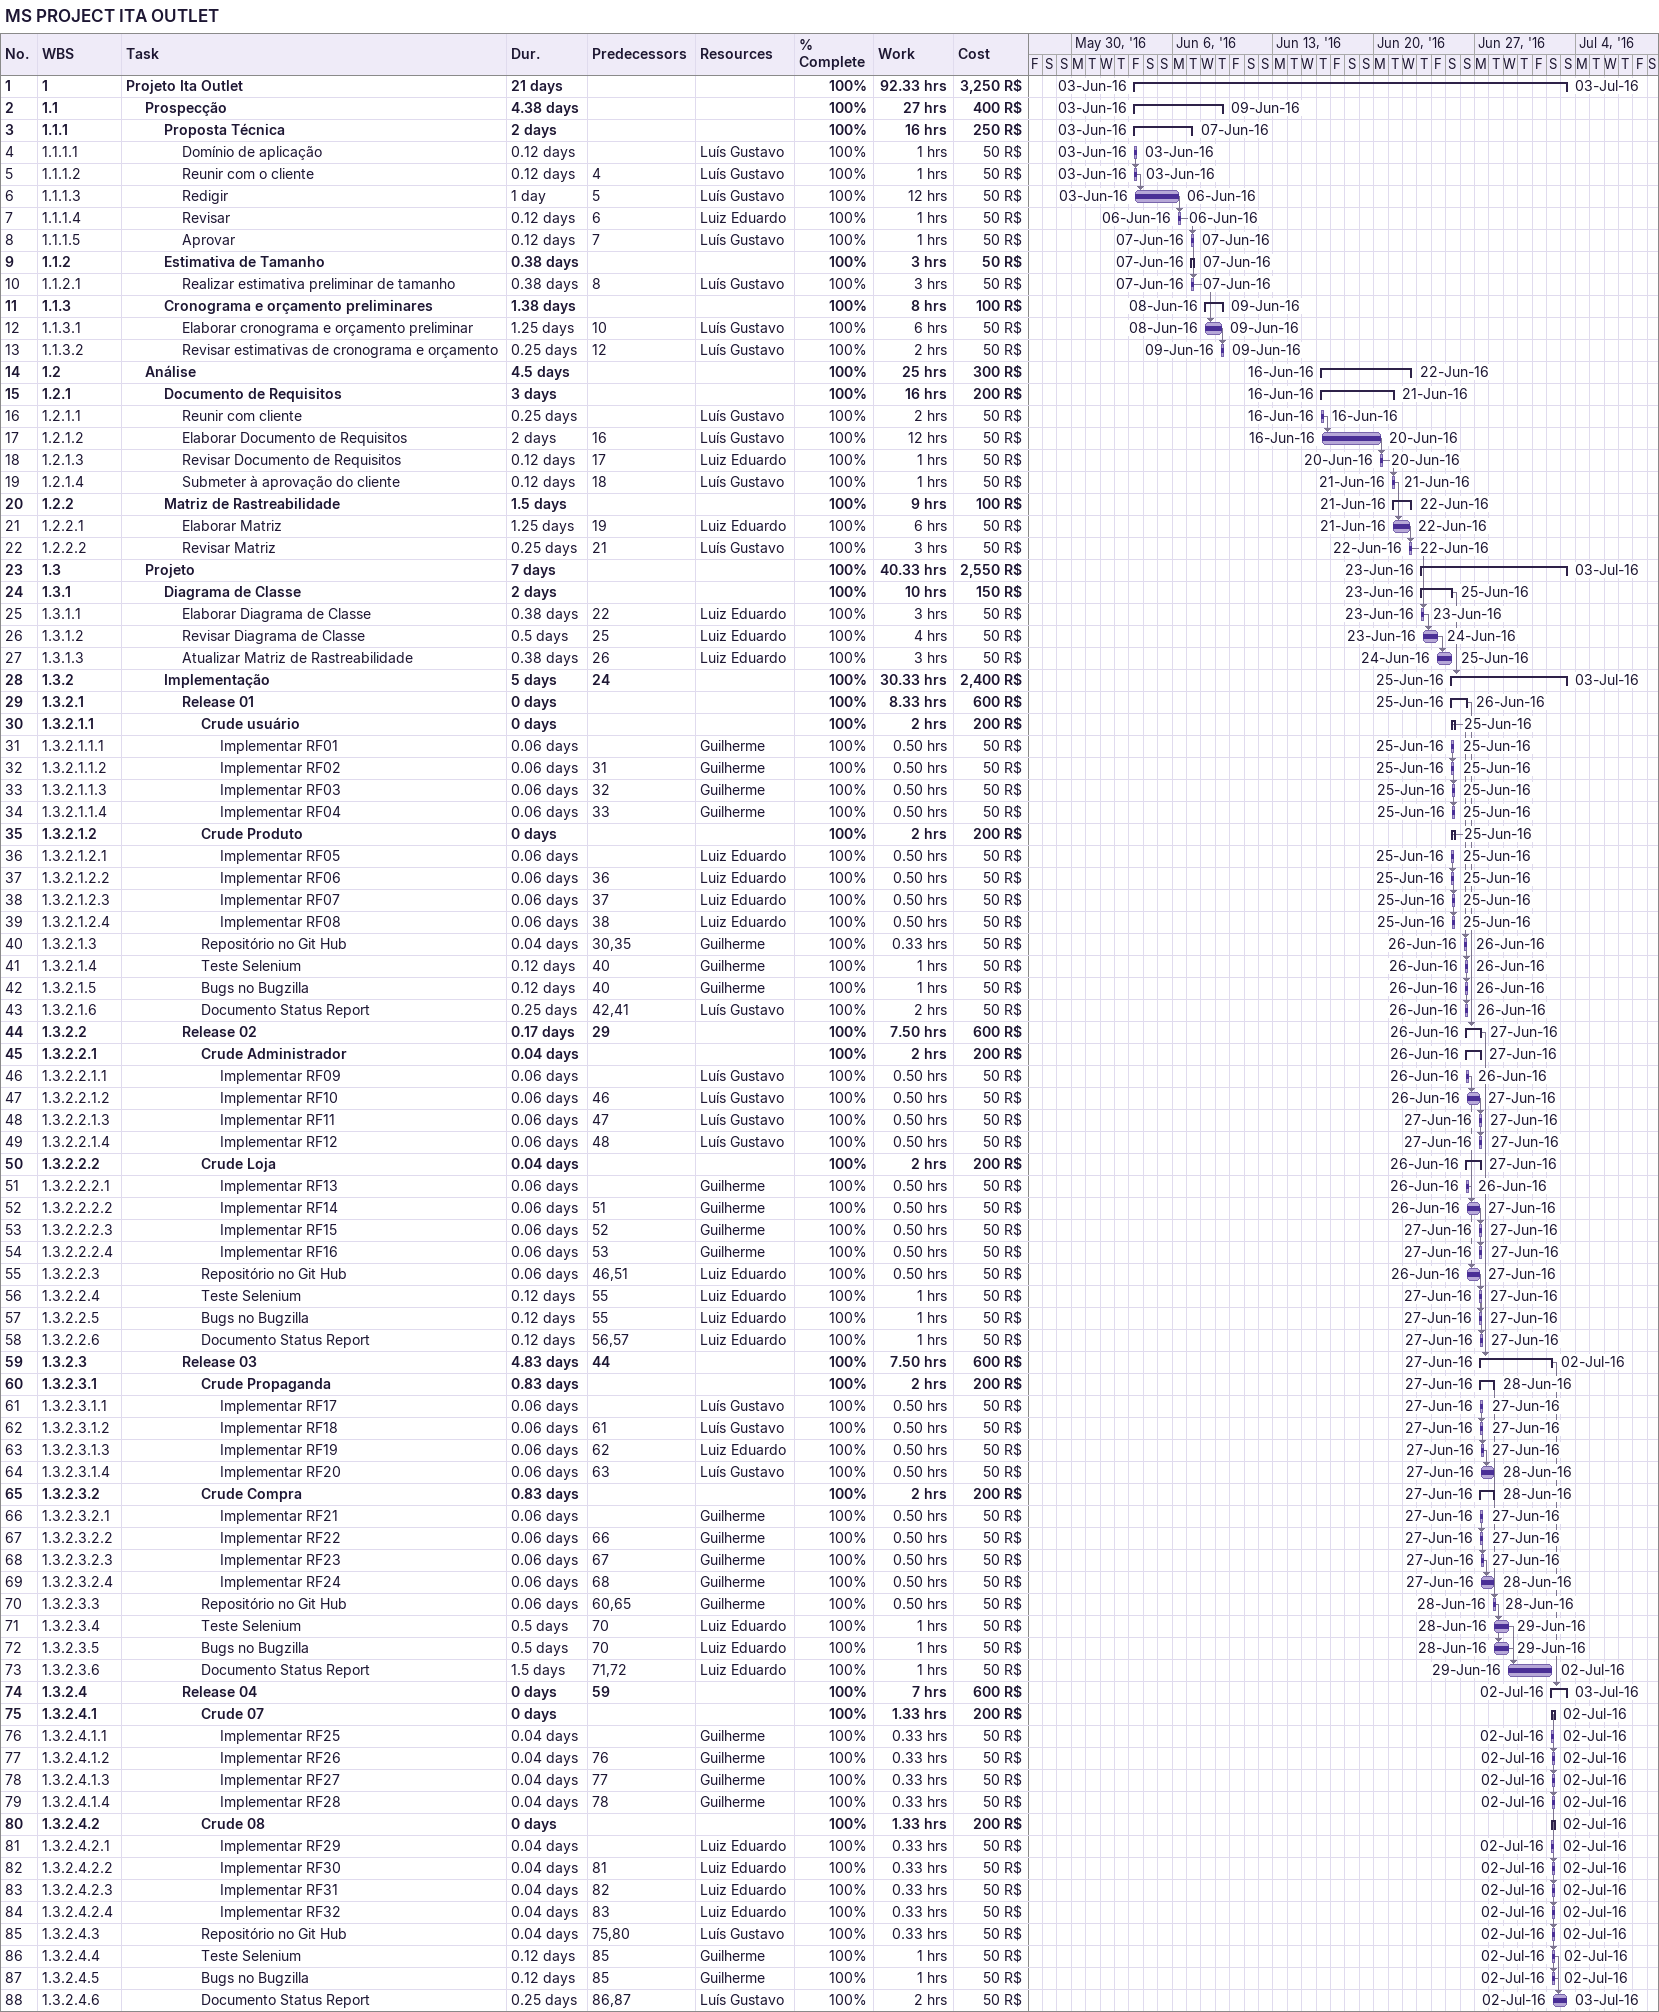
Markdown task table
MS PROJECT ITA OUTLET

| ID | WBS | Task | Duration | Start | Finish | Predecessors | Resources | % complete | Work (h) | Cost (R$) |
|---|---|---|---|---|---|---|---|---|---|---|
| 1 | 1 | **Projeto Ita Outlet** | 21d | 2016-06-03 | 2016-07-03 |  |  | 100 | 92.33 | 3250 |
| 2 | 1.1 | **Prospecção** | 4.38d | 2016-06-03 | 2016-06-09 |  |  | 100 | 27 | 400 |
| 3 | 1.1.1 | **Proposta Técnica** | 2d | 2016-06-03 | 2016-06-07 |  |  | 100 | 16 | 250 |
| 4 | 1.1.1.1 | Domínio de aplicação | 0.12d | 2016-06-03 | 2016-06-03 |  | Luís Gustavo | 100 | 1 | 50 |
| 5 | 1.1.1.2 | Reunir com o cliente | 0.12d | 2016-06-03 | 2016-06-03 | 4 | Luís Gustavo | 100 | 1 | 50 |
| 6 | 1.1.1.3 | Redigir | 1d | 2016-06-03 | 2016-06-06 | 5 | Luís Gustavo | 100 | 12 | 50 |
| 7 | 1.1.1.4 | Revisar | 0.12d | 2016-06-06 | 2016-06-06 | 6 | Luiz Eduardo | 100 | 1 | 50 |
| 8 | 1.1.1.5 | Aprovar | 0.12d | 2016-06-07 | 2016-06-07 | 7 | Luís Gustavo | 100 | 1 | 50 |
| 9 | 1.1.2 | **Estimativa de Tamanho** | 0.38d | 2016-06-07 | 2016-06-07 |  |  | 100 | 3 | 50 |
| 10 | 1.1.2.1 | Realizar estimativa preliminar de tamanho | 0.38d | 2016-06-07 | 2016-06-07 | 8 | Luís Gustavo | 100 | 3 | 50 |
| 11 | 1.1.3 | **Cronograma e orçamento preliminares** | 1.38d | 2016-06-08 | 2016-06-09 |  |  | 100 | 8 | 100 |
| 12 | 1.1.3.1 | Elaborar cronograma e orçamento preliminar | 1.25d | 2016-06-08 | 2016-06-09 | 10 | Luís Gustavo | 100 | 6 | 50 |
| 13 | 1.1.3.2 | Revisar estimativas de cronograma e orçamento | 0.25d | 2016-06-09 | 2016-06-09 | 12 | Luís Gustavo | 100 | 2 | 50 |
| 14 | 1.2 | **Análise** | 4.5d | 2016-06-16 | 2016-06-22 |  |  | 100 | 25 | 300 |
| 15 | 1.2.1 | **Documento de Requisitos** | 3d | 2016-06-16 | 2016-06-21 |  |  | 100 | 16 | 200 |
| 16 | 1.2.1.1 | Reunir com cliente | 0.25d | 2016-06-16 | 2016-06-16 |  | Luís Gustavo | 100 | 2 | 50 |
| 17 | 1.2.1.2 | Elaborar Documento de Requisitos | 2d | 2016-06-16 | 2016-06-20 | 16 | Luís Gustavo | 100 | 12 | 50 |
| 18 | 1.2.1.3 | Revisar Documento de Requisitos | 0.12d | 2016-06-20 | 2016-06-20 | 17 | Luiz Eduardo | 100 | 1 | 50 |
| 19 | 1.2.1.4 | Submeter à aprovação do cliente | 0.12d | 2016-06-21 | 2016-06-21 | 18 | Luís Gustavo | 100 | 1 | 50 |
| 20 | 1.2.2 | **Matriz de Rastreabilidade** | 1.5d | 2016-06-21 | 2016-06-22 |  |  | 100 | 9 | 100 |
| 21 | 1.2.2.1 | Elaborar Matriz | 1.25d | 2016-06-21 | 2016-06-22 | 19 | Luiz Eduardo | 100 | 6 | 50 |
| 22 | 1.2.2.2 | Revisar Matriz | 0.25d | 2016-06-22 | 2016-06-22 | 21 | Luís Gustavo | 100 | 3 | 50 |
| 23 | 1.3 | **Projeto** | 7d | 2016-06-23 | 2016-07-03 |  |  | 100 | 40.33 | 2550 |
| 24 | 1.3.1 | **Diagrama de Classe** | 2d | 2016-06-23 | 2016-06-25 |  |  | 100 | 10 | 150 |
| 25 | 1.3.1.1 | Elaborar Diagrama de Classe | 0.38d | 2016-06-23 | 2016-06-23 | 22 | Luiz Eduardo | 100 | 3 | 50 |
| 26 | 1.3.1.2 | Revisar Diagrama de Classe | 0.5d | 2016-06-23 | 2016-06-24 | 25 | Luiz Eduardo | 100 | 4 | 50 |
| 27 | 1.3.1.3 | Atualizar Matriz de Rastreabilidade | 0.38d | 2016-06-24 | 2016-06-25 | 26 | Luiz Eduardo | 100 | 3 | 50 |
| 28 | 1.3.2 | **Implementação** | 5d | 2016-06-25 | 2016-07-03 | 24 |  | 100 | 30.33 | 2400 |
| 29 | 1.3.2.1 | **Release 01** | 0d | 2016-06-25 | 2016-06-26 |  |  | 100 | 8.33 | 600 |
| 30 | 1.3.2.1.1 | **Crude usuário** | 0d | 2016-06-25 | 2016-06-25 |  |  | 100 | 2 | 200 |
| 31 | 1.3.2.1.1.1 | Implementar RF01 | 0.06d | 2016-06-25 | 2016-06-25 |  | Guilherme | 100 | 0.50 | 50 |
| 32 | 1.3.2.1.1.2 | Implementar RF02 | 0.06d | 2016-06-25 | 2016-06-25 | 31 | Guilherme | 100 | 0.50 | 50 |
| 33 | 1.3.2.1.1.3 | Implementar RF03 | 0.06d | 2016-06-25 | 2016-06-25 | 32 | Guilherme | 100 | 0.50 | 50 |
| 34 | 1.3.2.1.1.4 | Implementar RF04 | 0.06d | 2016-06-25 | 2016-06-25 | 33 | Guilherme | 100 | 0.50 | 50 |
| 35 | 1.3.2.1.2 | **Crude Produto** | 0d | 2016-06-25 | 2016-06-25 |  |  | 100 | 2 | 200 |
| 36 | 1.3.2.1.2.1 | Implementar RF05 | 0.06d | 2016-06-25 | 2016-06-25 |  | Luiz Eduardo | 100 | 0.50 | 50 |
| 37 | 1.3.2.1.2.2 | Implementar RF06 | 0.06d | 2016-06-25 | 2016-06-25 | 36 | Luiz Eduardo | 100 | 0.50 | 50 |
| 38 | 1.3.2.1.2.3 | Implementar RF07 | 0.06d | 2016-06-25 | 2016-06-25 | 37 | Luiz Eduardo | 100 | 0.50 | 50 |
| 39 | 1.3.2.1.2.4 | Implementar RF08 | 0.06d | 2016-06-25 | 2016-06-25 | 38 | Luiz Eduardo | 100 | 0.50 | 50 |
| 40 | 1.3.2.1.3 | Repositório no Git Hub | 0.04d | 2016-06-26 | 2016-06-26 | 30, 35 | Guilherme | 100 | 0.33 | 50 |
| 41 | 1.3.2.1.4 | Teste Selenium | 0.12d | 2016-06-26 | 2016-06-26 | 40 | Guilherme | 100 | 1 | 50 |
| 42 | 1.3.2.1.5 | Bugs no Bugzilla | 0.12d | 2016-06-26 | 2016-06-26 | 40 | Guilherme | 100 | 1 | 50 |
| 43 | 1.3.2.1.6 | Documento Status Report | 0.25d | 2016-06-26 | 2016-06-26 | 42, 41 | Luís Gustavo | 100 | 2 | 50 |
| 44 | 1.3.2.2 | **Release 02** | 0.17d | 2016-06-26 | 2016-06-27 | 29 |  | 100 | 7.50 | 600 |
| 45 | 1.3.2.2.1 | **Crude Administrador** | 0.04d | 2016-06-26 | 2016-06-27 |  |  | 100 | 2 | 200 |
| 46 | 1.3.2.2.1.1 | Implementar RF09 | 0.06d | 2016-06-26 | 2016-06-26 |  | Luís Gustavo | 100 | 0.50 | 50 |
| 47 | 1.3.2.2.1.2 | Implementar RF10 | 0.06d | 2016-06-26 | 2016-06-27 | 46 | Luís Gustavo | 100 | 0.50 | 50 |
| 48 | 1.3.2.2.1.3 | Implementar RF11 | 0.06d | 2016-06-27 | 2016-06-27 | 47 | Luís Gustavo | 100 | 0.50 | 50 |
| 49 | 1.3.2.2.1.4 | Implementar RF12 | 0.06d | 2016-06-27 | 2016-06-27 | 48 | Luís Gustavo | 100 | 0.50 | 50 |
| 50 | 1.3.2.2.2 | **Crude Loja** | 0.04d | 2016-06-26 | 2016-06-27 |  |  | 100 | 2 | 200 |
| 51 | 1.3.2.2.2.1 | Implementar RF13 | 0.06d | 2016-06-26 | 2016-06-26 |  | Guilherme | 100 | 0.50 | 50 |
| 52 | 1.3.2.2.2.2 | Implementar RF14 | 0.06d | 2016-06-26 | 2016-06-27 | 51 | Guilherme | 100 | 0.50 | 50 |
| 53 | 1.3.2.2.2.3 | Implementar RF15 | 0.06d | 2016-06-27 | 2016-06-27 | 52 | Guilherme | 100 | 0.50 | 50 |
| 54 | 1.3.2.2.2.4 | Implementar RF16 | 0.06d | 2016-06-27 | 2016-06-27 | 53 | Guilherme | 100 | 0.50 | 50 |
| 55 | 1.3.2.2.3 | Repositório no Git Hub | 0.06d | 2016-06-26 | 2016-06-27 | 46, 51 | Luiz Eduardo | 100 | 0.50 | 50 |
| 56 | 1.3.2.2.4 | Teste Selenium | 0.12d | 2016-06-27 | 2016-06-27 | 55 | Luiz Eduardo | 100 | 1 | 50 |
| 57 | 1.3.2.2.5 | Bugs no Bugzilla | 0.12d | 2016-06-27 | 2016-06-27 | 55 | Luiz Eduardo | 100 | 1 | 50 |
| 58 | 1.3.2.2.6 | Documento Status Report | 0.12d | 2016-06-27 | 2016-06-27 | 56, 57 | Luiz Eduardo | 100 | 1 | 50 |
| 59 | 1.3.2.3 | **Release 03** | 4.83d | 2016-06-27 | 2016-07-02 | 44 |  | 100 | 7.50 | 600 |
| 60 | 1.3.2.3.1 | **Crude Propaganda** | 0.83d | 2016-06-27 | 2016-06-28 |  |  | 100 | 2 | 200 |
| 61 | 1.3.2.3.1.1 | Implementar RF17 | 0.06d | 2016-06-27 | 2016-06-27 |  | Luís Gustavo | 100 | 0.50 | 50 |
| 62 | 1.3.2.3.1.2 | Implementar RF18 | 0.06d | 2016-06-27 | 2016-06-27 | 61 | Luís Gustavo | 100 | 0.50 | 50 |
| 63 | 1.3.2.3.1.3 | Implementar RF19 | 0.06d | 2016-06-27 | 2016-06-27 | 62 | Luiz Eduardo | 100 | 0.50 | 50 |
| 64 | 1.3.2.3.1.4 | Implementar RF20 | 0.06d | 2016-06-27 | 2016-06-28 | 63 | Luís Gustavo | 100 | 0.50 | 50 |
| 65 | 1.3.2.3.2 | **Crude Compra** | 0.83d | 2016-06-27 | 2016-06-28 |  |  | 100 | 2 | 200 |
| 66 | 1.3.2.3.2.1 | Implementar RF21 | 0.06d | 2016-06-27 | 2016-06-27 |  | Guilherme | 100 | 0.50 | 50 |
| 67 | 1.3.2.3.2.2 | Implementar RF22 | 0.06d | 2016-06-27 | 2016-06-27 | 66 | Guilherme | 100 | 0.50 | 50 |
| 68 | 1.3.2.3.2.3 | Implementar RF23 | 0.06d | 2016-06-27 | 2016-06-27 | 67 | Guilherme | 100 | 0.50 | 50 |
| 69 | 1.3.2.3.2.4 | Implementar RF24 | 0.06d | 2016-06-27 | 2016-06-28 | 68 | Guilherme | 100 | 0.50 | 50 |
| 70 | 1.3.2.3.3 | Repositório no Git Hub | 0.06d | 2016-06-28 | 2016-06-28 | 60, 65 | Guilherme | 100 | 0.50 | 50 |
| 71 | 1.3.2.3.4 | Teste Selenium | 0.5d | 2016-06-28 | 2016-06-29 | 70 | Luiz Eduardo | 100 | 1 | 50 |
| 72 | 1.3.2.3.5 | Bugs no Bugzilla | 0.5d | 2016-06-28 | 2016-06-29 | 70 | Luiz Eduardo | 100 | 1 | 50 |
| 73 | 1.3.2.3.6 | Documento Status Report | 1.5d | 2016-06-29 | 2016-07-02 | 71, 72 | Luiz Eduardo | 100 | 1 | 50 |
| 74 | 1.3.2.4 | **Release 04** | 0d | 2016-07-02 | 2016-07-03 | 59 |  | 100 | 7 | 600 |
| 75 | 1.3.2.4.1 | **Crude 07** | 0d | 2016-07-02 | 2016-07-02 |  |  | 100 | 1.33 | 200 |
| 76 | 1.3.2.4.1.1 | Implementar RF25 | 0.04d | 2016-07-02 | 2016-07-02 |  | Guilherme | 100 | 0.33 | 50 |
| 77 | 1.3.2.4.1.2 | Implementar RF26 | 0.04d | 2016-07-02 | 2016-07-02 | 76 | Guilherme | 100 | 0.33 | 50 |
| 78 | 1.3.2.4.1.3 | Implementar RF27 | 0.04d | 2016-07-02 | 2016-07-02 | 77 | Guilherme | 100 | 0.33 | 50 |
| 79 | 1.3.2.4.1.4 | Implementar RF28 | 0.04d | 2016-07-02 | 2016-07-02 | 78 | Guilherme | 100 | 0.33 | 50 |
| 80 | 1.3.2.4.2 | **Crude 08** | 0d | 2016-07-02 | 2016-07-02 |  |  | 100 | 1.33 | 200 |
| 81 | 1.3.2.4.2.1 | Implementar RF29 | 0.04d | 2016-07-02 | 2016-07-02 |  | Luiz Eduardo | 100 | 0.33 | 50 |
| 82 | 1.3.2.4.2.2 | Implementar RF30 | 0.04d | 2016-07-02 | 2016-07-02 | 81 | Luiz Eduardo | 100 | 0.33 | 50 |
| 83 | 1.3.2.4.2.3 | Implementar RF31 | 0.04d | 2016-07-02 | 2016-07-02 | 82 | Luiz Eduardo | 100 | 0.33 | 50 |
| 84 | 1.3.2.4.2.4 | Implementar RF32 | 0.04d | 2016-07-02 | 2016-07-02 | 83 | Luiz Eduardo | 100 | 0.33 | 50 |
| 85 | 1.3.2.4.3 | Repositório no Git Hub | 0.04d | 2016-07-02 | 2016-07-02 | 75, 80 | Luís Gustavo | 100 | 0.33 | 50 |
| 86 | 1.3.2.4.4 | Teste Selenium | 0.12d | 2016-07-02 | 2016-07-02 | 85 | Guilherme | 100 | 1 | 50 |
| 87 | 1.3.2.4.5 | Bugs no Bugzilla | 0.12d | 2016-07-02 | 2016-07-02 | 85 | Guilherme | 100 | 1 | 50 |
| 88 | 1.3.2.4.6 | Documento Status Report | 0.25d | 2016-07-02 | 2016-07-03 | 86, 87 | Luís Gustavo | 100 | 2 | 50 |
